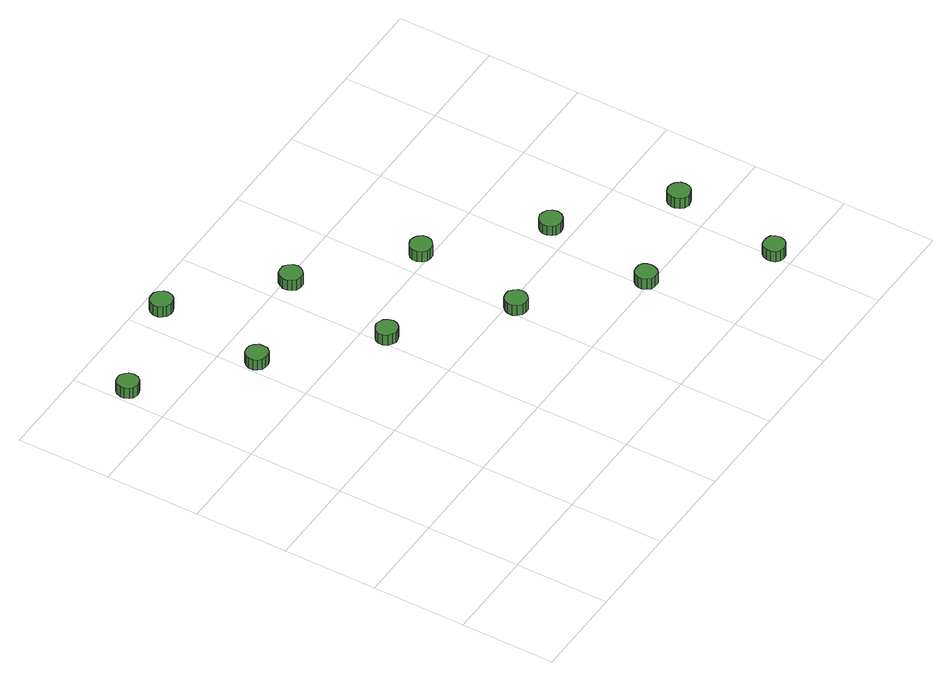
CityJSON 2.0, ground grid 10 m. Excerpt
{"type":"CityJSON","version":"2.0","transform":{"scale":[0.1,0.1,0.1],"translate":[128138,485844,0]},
"CityObjects":{
"tree1":{"type":"SolitaryVegetationObject","attributes":{"function":"something"},"geometry":[{"type":"MultiSurface","lod":"1","boundaries":[[[0,1,2,3,4,5,6,7,8,9,10,11,12,13,14]],[[15,16,17,18,19,20,21,22,23,24,25,26,27,28,29]],[[0,29,28,1]],[[1,28,27,2]],[[2,27,26,3]],[[3,26,25,4]],[[4,25,24,5]],[[5,24,23,6]],[[6,23,22,7]],[[7,22,21,8]],[[8,21,20,9]],[[9,20,19,10]],[[10,19,18,11]],[[11,18,17,12]],[[12,17,16,13]],[[13,16,15,14]],[[14,15,29,0]]]}]},
"tree2":{"type":"SolitaryVegetationObject","attributes":{"function":"something"},"geometry":[{"type":"MultiSurface","lod":"1","boundaries":[[[30,31,32,33,34,35,36,37,38,39,40,41,42,43,44]],[[45,46,47,48,49,50,51,52,53,54,55,56,57,58,59]],[[30,59,58,31]],[[31,58,57,32]],[[32,57,56,33]],[[33,56,55,34]],[[34,55,54,35]],[[35,54,53,36]],[[36,53,52,37]],[[37,52,51,38]],[[38,51,50,39]],[[39,50,49,40]],[[40,49,48,41]],[[41,48,47,42]],[[42,47,46,43]],[[43,46,45,44]],[[44,45,59,30]]]}]},
"tree3":{"type":"SolitaryVegetationObject","attributes":{"function":"something"},"geometry":[{"type":"MultiSurface","lod":"1","boundaries":[[[60,61,62,63,64,65,66,67,68,69,70,71,72,73,74]],[[75,76,77,78,79,80,81,82,83,84,85,86,87,88,89]],[[60,89,88,61]],[[61,88,87,62]],[[62,87,86,63]],[[63,86,85,64]],[[64,85,84,65]],[[65,84,83,66]],[[66,83,82,67]],[[67,82,81,68]],[[68,81,80,69]],[[69,80,79,70]],[[70,79,78,71]],[[71,78,77,72]],[[72,77,76,73]],[[73,76,75,74]],[[74,75,89,60]]]}]},
"tree4":{"type":"SolitaryVegetationObject","attributes":{"function":"something"},"geometry":[{"type":"MultiSurface","lod":"1","boundaries":[[[90,91,92,93,94,95,96,97,98,99,100,101,102,103,104]],[[105,106,107,108,109,110,111,112,113,114,115,116,117,118,119]],[[90,119,118,91]],[[91,118,117,92]],[[92,117,116,93]],[[93,116,115,94]],[[94,115,114,95]],[[95,114,113,96]],[[96,113,112,97]],[[97,112,111,98]],[[98,111,110,99]],[[99,110,109,100]],[[100,109,108,101]],[[101,108,107,102]],[[102,107,106,103]],[[103,106,105,104]],[[104,105,119,90]]]}]},
"tree5":{"type":"SolitaryVegetationObject","attributes":{"function":"something"},"geometry":[{"type":"MultiSurface","lod":"1","boundaries":[[[120,121,122,123,124,125,126,127,128,129,130,131,132,133,134]],[[135,136,137,138,139,140,141,142,143,144,145,146,147,148,149]],[[120,149,148,121]],[[121,148,147,122]],[[122,147,146,123]],[[123,146,145,124]],[[124,145,144,125]],[[125,144,143,126]],[[126,143,142,127]],[[127,142,141,128]],[[128,141,140,129]],[[129,140,139,130]],[[130,139,138,131]],[[131,138,137,132]],[[132,137,136,133]],[[133,136,135,134]],[[134,135,149,120]]]}]},
"tree6":{"type":"SolitaryVegetationObject","attributes":{"function":"something"},"geometry":[{"type":"MultiSurface","lod":"1","boundaries":[[[150,151,152,153,154,155,156,157,158,159,160,161,162,163,164]],[[165,166,167,168,169,170,171,172,173,174,175,176,177,178,179]],[[150,179,178,151]],[[151,178,177,152]],[[152,177,176,153]],[[153,176,175,154]],[[154,175,174,155]],[[155,174,173,156]],[[156,173,172,157]],[[157,172,171,158]],[[158,171,170,159]],[[159,170,169,160]],[[160,169,168,161]],[[161,168,167,162]],[[162,167,166,163]],[[163,166,165,164]],[[164,165,179,150]]]}]},
"tree7":{"type":"SolitaryVegetationObject","attributes":{"function":"something"},"geometry":[{"type":"MultiSurface","lod":"1","boundaries":[[[180,181,182,183,184,185,186,187,188,189,190,191,192,193,194]],[[195,196,197,198,199,200,201,202,203,204,205,206,207,208,209]],[[180,209,208,181]],[[181,208,207,182]],[[182,207,206,183]],[[183,206,205,184]],[[184,205,204,185]],[[185,204,203,186]],[[186,203,202,187]],[[187,202,201,188]],[[188,201,200,189]],[[189,200,199,190]],[[190,199,198,191]],[[191,198,197,192]],[[192,197,196,193]],[[193,196,195,194]],[[194,195,209,180]]]}]},
"tree8":{"type":"SolitaryVegetationObject","attributes":{"function":"something"},"geometry":[{"type":"MultiSurface","lod":"1","boundaries":[[[210,211,212,213,214,215,216,217,218,219,220,221,222,223,224]],[[225,226,227,228,229,230,231,232,233,234,235,236,237,238,239]],[[210,239,238,211]],[[211,238,237,212]],[[212,237,236,213]],[[213,236,235,214]],[[214,235,234,215]],[[215,234,233,216]],[[216,233,232,217]],[[217,232,231,218]],[[218,231,230,219]],[[219,230,229,220]],[[220,229,228,221]],[[221,228,227,222]],[[222,227,226,223]],[[223,226,225,224]],[[224,225,239,210]]]}]},
"tree9":{"type":"SolitaryVegetationObject","attributes":{"function":"something"},"geometry":[{"type":"MultiSurface","lod":"1","boundaries":[[[240,241,242,243,244,245,246,247,248,249,250,251,252,253,254]],[[255,256,257,258,259,260,261,262,263,264,265,266,267,268,269]],[[240,269,268,241]],[[241,268,267,242]],[[242,267,266,243]],[[243,266,265,244]],[[244,265,264,245]],[[245,264,263,246]],[[246,263,262,247]],[[247,262,261,248]],[[248,261,260,249]],[[249,260,259,250]],[[250,259,258,251]],[[251,258,257,252]],[[252,257,256,253]],[[253,256,255,254]],[[254,255,269,240]]]}]},
"tree10":{"type":"SolitaryVegetationObject","attributes":{"function":"something"},"geometry":[{"type":"MultiSurface","lod":"1","boundaries":[[[270,271,272,273,274,275,276,277,278,279,280,281,282,283,284]],[[285,286,287,288,289,290,291,292,293,294,295,296,297,298,299]],[[270,299,298,271]],[[271,298,297,272]],[[272,297,296,273]],[[273,296,295,274]],[[274,295,294,275]],[[275,294,293,276]],[[276,293,292,277]],[[277,292,291,278]],[[278,291,290,279]],[[279,290,289,280]],[[280,289,288,281]],[[281,288,287,282]],[[282,287,286,283]],[[283,286,285,284]],[[284,285,299,270]]]}]},
"tree11":{"type":"SolitaryVegetationObject","attributes":{"function":"something"},"geometry":[{"type":"MultiSurface","lod":"1","boundaries":[[[300,301,302,303,304,305,306,307,308,309,310,311,312,313,314]],[[315,316,317,318,319,320,321,322,323,324,325,326,327,328,329]],[[300,329,328,301]],[[301,328,327,302]],[[302,327,326,303]],[[303,326,325,304]],[[304,325,324,305]],[[305,324,323,306]],[[306,323,322,307]],[[307,322,321,308]],[[308,321,320,309]],[[309,320,319,310]],[[310,319,318,311]],[[311,318,317,312]],[[312,317,316,313]],[[313,316,315,314]],[[314,315,329,300]]]}]}
},
"vertices":[
[26,448,17],[25,453,17],[22,456,17],[18,459,17],[14,459,17],[9,458,17],[6,455,17],[4,450,17],[4,446,17],[6,441,17],[9,438,17],[14,437,17],[18,437,17],[22,439,17],[25,443,17],[25,443,4],[22,439,4],[18,437,4],[14,437,4],[9,438,4],[6,441,4],[4,446,4],[4,450,4],[6,455,4],[9,458,4],[14,459,4],[18,459,4],[22,456,4],[25,453,4],[26,448,4],
[124,363,18],[124,367,18],[121,371,18],[117,374,18],[112,374,18],[107,373,18],[104,369,18],[102,365,18],[102,360,18],[104,356,18],[107,353,18],[112,352,18],[117,352,18],[121,354,18],[124,358,18],[124,358,5],[121,354,5],[117,352,5],[112,352,5],[107,353,5],[104,356,5],[102,360,5],[102,365,5],[104,369,5],[107,373,5],[112,374,5],[117,374,5],[121,371,5],[124,367,5],[124,363,5],
[142,481,17],[141,485,17],[138,489,17],[134,492,17],[129,492,17],[124,491,17],[121,488,17],[119,483,17],[119,478,17],[121,474,17],[124,471,17],[129,469,17],[134,470,17],[138,472,17],[141,476,17],[141,476,4],[138,472,4],[134,470,4],[129,469,4],[124,471,4],[121,474,4],[119,478,4],[119,483,4],[121,488,4],[124,491,4],[129,492,4],[134,492,4],[138,489,4],[141,485,4],[142,481,4],
[221,275,17],[220,280,17],[217,284,17],[213,286,17],[208,287,17],[204,285,17],[200,282,17],[198,278,17],[198,273,17],[200,269,17],[204,266,17],[208,264,17],[213,265,17],[217,267,17],[220,271,17],[220,271,4],[217,267,4],[213,265,4],[208,264,4],[204,266,4],[200,269,4],[198,273,4],[198,278,4],[200,282,4],[204,285,4],[208,287,4],[213,286,4],[217,284,4],[220,280,4],[221,275,4],
[239,394,17],[238,399,17],[235,403,17],[231,406,17],[226,406,17],[221,405,17],[218,401,17],[216,397,17],[216,392,17],[218,388,17],[221,384,17],[226,383,17],[231,383,17],[235,386,17],[238,390,17],[238,390,4],[235,386,4],[231,383,4],[226,383,4],[221,384,4],[218,388,4],[216,392,4],[216,397,4],[218,401,4],[221,405,4],[226,406,4],[231,406,4],[235,403,4],[238,399,4],[239,394,4],
[320,190,19],[319,195,19],[316,199,19],[312,202,19],[307,202,19],[303,201,19],[299,197,19],[297,193,19],[297,188,19],[299,184,19],[303,180,19],[307,179,19],[312,179,19],[316,182,19],[319,186,19],[319,186,6],[316,182,6],[312,179,6],[307,179,6],[303,180,6],[299,184,6],[297,188,6],[297,193,6],[299,197,6],[303,201,6],[307,202,6],[312,202,6],[316,199,6],[319,195,6],[320,190,6],
[337,308,19],[336,313,19],[333,317,19],[329,319,19],[324,320,19],[320,318,19],[316,315,19],[314,311,19],[314,306,19],[316,301,19],[320,298,19],[324,297,19],[329,297,19],[333,300,19],[336,303,19],[336,303,6],[333,300,6],[329,297,6],[324,297,6],[320,298,6],[316,301,6],[314,306,6],[314,311,6],[316,315,6],[320,318,6],[324,320,6],[329,319,6],[333,317,6],[336,313,6],[337,308,6],
[417,104,18],[416,109,18],[414,113,18],[410,115,18],[405,115,18],[400,114,18],[397,111,18],[395,107,18],[395,102,18],[397,98,18],[400,94,18],[405,93,18],[410,93,18],[414,96,18],[416,100,18],[416,100,5],[414,96,5],[410,93,5],[405,93,5],[400,94,5],[397,98,5],[395,102,5],[395,107,5],[397,111,5],[400,114,5],[405,115,5],[410,115,5],[414,113,5],[416,109,5],[417,104,5],
[435,222,17],[434,227,17],[431,231,17],[427,233,17],[422,234,17],[417,232,17],[414,229,17],[412,224,17],[412,220,17],[414,215,17],[417,212,17],[422,210,17],[427,211,17],[431,213,17],[434,217,17],[434,217,5],[431,213,5],[427,211,5],[422,210,5],[417,212,5],[414,215,5],[412,220,5],[412,224,5],[414,229,5],[417,232,5],[422,234,5],[427,233,5],[431,231,5],[434,227,5],[435,222,5],
[514,19,19],[513,24,19],[511,28,19],[506,30,19],[502,30,19],[497,29,19],[494,26,19],[492,21,19],[492,17,19],[494,12,19],[497,9,19],[502,8,19],[506,8,19],[511,11,19],[513,14,19],[513,14,6],[511,11,6],[506,8,6],[502,8,6],[497,9,6],[494,12,6],[492,17,6],[492,21,6],[494,26,6],[497,29,6],[502,30,6],[506,30,6],[511,28,6],[513,24,6],[514,19,6],
[532,137,18],[531,142,18],[528,146,18],[524,148,18],[519,149,18],[514,147,18],[511,144,18],[509,139,18],[509,135,18],[511,130,18],[514,127,18],[519,125,18],[524,126,18],[528,128,18],[531,132,18],[531,132,5],[528,128,5],[524,126,5],[519,125,5],[514,127,5],[511,130,5],[509,135,5],[509,139,5],[511,144,5],[514,147,5],[519,149,5],[524,148,5],[528,146,5],[531,142,5],[532,137,5]
]}
